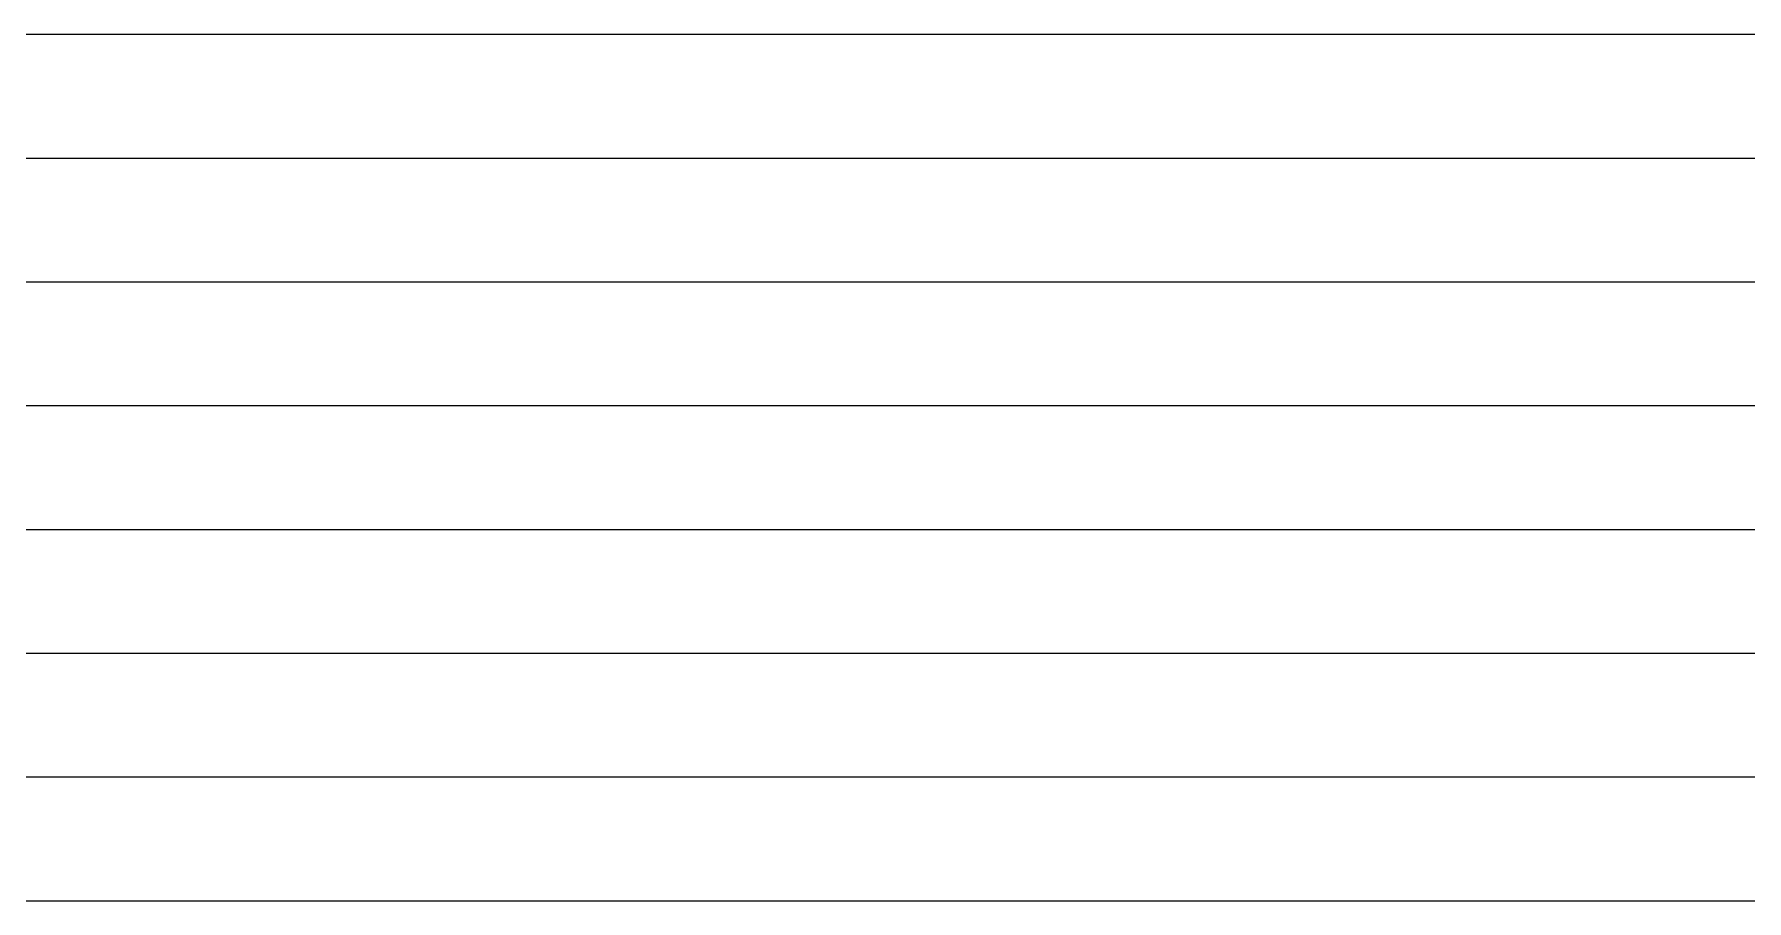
# Model space of a CAD drawing. Header units: inches. Extents: x 5 to 136470, y 9 to 138066.
# Drawn here: x 80944 to 85092, y 20625 to 22725 of the extents above; entities that cross this region are included whole.
import ezdxf

# ---------------------------------------------------------------- set-up
doc = ezdxf.new("R2010")
doc.units = ezdxf.units.IN
doc.header["$MEASUREMENT"] = 0
doc.styles.add('ROMANS', font='', dxfattribs={"width": 0.8})
doc.styles.get('ROMANS').set_extended_font_data('VNI-Avo')

# ---------------------------------------------------------------- blocks, each defined once
blk = doc.blocks.new('A$C7b2e77e3')
for p, q in [((21500, 11120), (30000, 11119.9)), ((21500, 10820), (30000, 10819.9)), ((21500, 10520), (30000, 10519.9)), ((21500, 10220), (30000, 10219.9)), ((21500, 9920), (30000, 9919.9)), ((21500, 9620), (30000, 9619.9)), ((21500, 9320), (30000, 9319.9)), ((21500, 9020), (30000, 9019.9))]:
    blk.add_line(p, q)
at = {"color": 0, "linetype": 'ByBlock', "style": 'ROMANS'}
for tag, p in [('+1200', (24241.2, 16553.9)), ('+00', (29332.1, 8469.4))]:
    blk.add_attdef(tag, p, '', height=132.2, dxfattribs=at)

msp = doc.modelspace()

# ---------------------------------------------------------------- block references
msp.add_blockref('A$C7b2e77e3', (58031.7, 11605.1))

doc.saveas('drawing.dxf')
